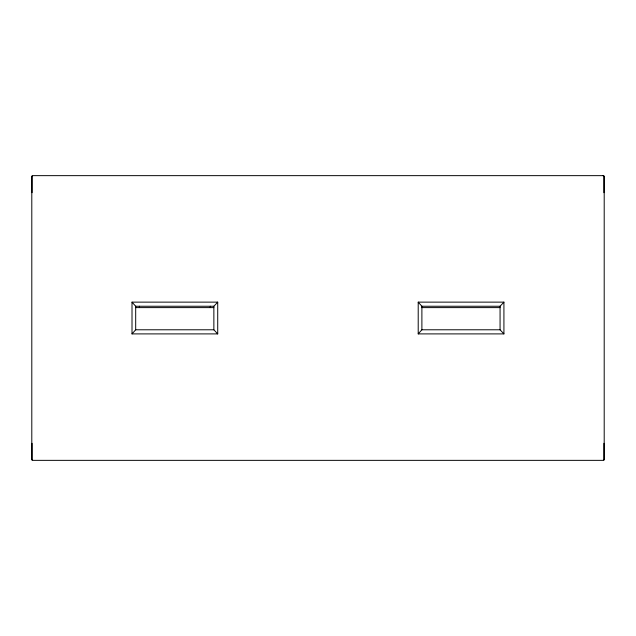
<?xml version="1.0" encoding="UTF-8"?>
<svg xmlns="http://www.w3.org/2000/svg" width="636" height="636" viewBox="0 0 636 636"><rect width="100%" height="100%" fill="white"/><g stroke="black" fill="none" stroke-linecap="round" stroke-linejoin="round"><path stroke-width="0.95" d="M132.01 333.9L135.691 329.782L135.691 306.25L132.01 302.132L217.719 302.132L217.719 333.9L132.01 333.9L132.01 302.132M418.21 333.9L421.891 329.782L421.891 306.25L418.21 302.132L503.919 302.132L503.919 333.9L418.21 333.9L418.21 302.132M217.719 333.9L213.863 329.782L213.863 306.25L217.719 302.132M503.919 333.9L500.063 329.782L500.063 306.25L503.919 302.132M135.691 306.25L213.863 306.25M421.891 306.25L500.063 306.25M135.691 307.609L213.863 307.609M421.891 307.609L500.063 307.609M135.691 329.782L213.863 329.782M421.891 329.782L500.063 329.782M603.93 175.918L603.93 192.7M603.93 443.3L603.93 460.082M210.317 306.25L210.317 307.609M139.411 306.25L139.411 307.609M32.07 175.918L32.07 192.7M32.07 443.3L32.07 460.082M603 175.647L33 175.647A1.2 1.2 0 0 0 31.8 176.848L31.8 459.152A1.2 1.2 0 0 0 33 460.353L603 460.353A1.2 1.2 0 0 0 604.2 459.152L604.2 176.848A1.2 1.2 0 0 0 603 175.647"/></g></svg>
